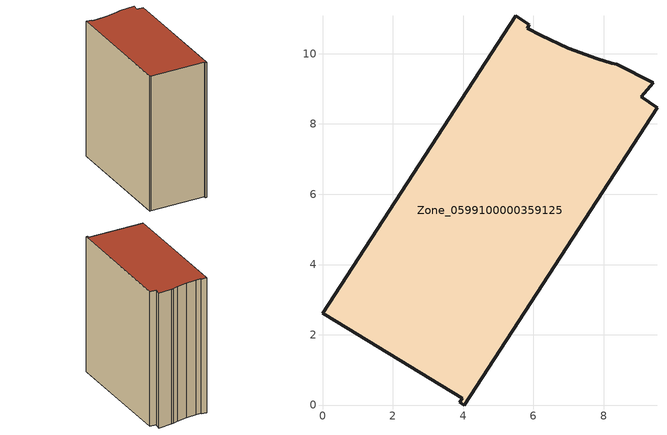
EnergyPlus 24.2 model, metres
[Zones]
Zone_0599100000359125
 floor ground (C_G): 5.88,10.82 5.82,10.73 6.2,10.52 6.99,10.16 7.81,9.86 8.23,9.73 8.38,9.69 9.41,9.17 9.07,8.77 9.52,8.46 4.03,0 3.9,0.08 3.98,0.19 0.08,2.57 0,2.61 5.49,11.07 z3.52
 wall outside (C_F): 9.41,9.17 8.38,9.69 8.23,9.73 7.81,9.86 6.99,10.16 6.2,10.52 5.82,10.73 5.88,10.82 5.49,11.07 0,2.61 0.08,2.57 3.98,0.19 3.9,0.08 4.03,0 9.52,8.46 9.07,8.77 9.41,9.17 z3.52:14.75
 roof outside (C_R): 3.9,0.08 4.03,0 9.52,8.46 9.07,8.77 9.41,9.17 8.38,9.69 8.23,9.73 7.81,9.86 6.99,10.16 6.2,10.52 5.82,10.73 5.88,10.82 5.49,11.07 0,2.61 0.08,2.57 3.98,0.19 z14.75
[BUILDING]
Pand.0599100000359125: North Axis=0; Terrain=City; Loads Convergence Tolerance Value=0.04; Temperature Convergence Tolerance Value=0.4; Solar Distribution=FullExterior; Maximum Number of Warmup Days=25; Minimum Number of Warmup Days=1
[Site:Location]
Rotterdam.The.Hague.AP_ZH_NLD Design_Conditions: Latitude=51.96; Longitude=4.45; Time Zone=1; Elevation=-4.5
[SITE:GROUNDTEMPERATURE:BUILDINGSURFACE]
18, 18, 18, 18, 18, 18, 18, 18, 18, 18, 18, 18
[MATERIAL] Thermal Absorptance=0.9; Solar Absorptance=0.7; Visible Absorptance=0.7
Name | Roughness | Thickness | Conductivity | Density | Specific Heat
G.TI.1992-2005 | MediumSmooth | 0.15 | 0.06 | 540 | 1210
F.TI.1992-2005 | Rough | 0.3 | 0.12 | 1920 | 840
R.TI.1992-2005 | MediumRough | 0.2 | 0.08 | 1500 | 1000
[CONSTRUCTION]
C_G: G.TI.1992-2005
C_F: F.TI.1992-2005
C_R: R.TI.1992-2005
[ZONE]
Zone_0599100000359125: Type=1; Multiplier=1; Ceiling Height=Autocalculate; Volume=Autocalculate; Floor Area=autocalculate; Part of Total Floor Area=Yes
[ZONEINFILTRATION:DESIGNFLOWRATE]
Infil_Zone_0599100000359125: Zone or ZoneList or Space or SpaceList=Zone_0599100000359125; Schedule=AlwaysOn; Design Flow Rate Calculation Method=Flow/Area; Flow Rate per Floor Area=0.0015; Constant Term Coefficient=1; Temperature Term Coefficient=0; Velocity Term Coefficient=0; Velocity Squared Term Coefficient=0
[HVACTEMPLATE:ZONE:IDEALLOADSAIRSYSTEM]
Zone_0599100000359125: Maximum Heating Supply Air Temperature=50; Minimum Cooling Supply Air Temperature=13; Maximum Heating Supply Air Humidity Ratio=0.0156; Minimum Cooling Supply Air Humidity Ratio=0.0077; Heating Limit=NoLimit; Cooling Limit=NoLimit; Dehumidification Control Type=ConstantSensibleHeatRatio; Cooling Sensible Heat Ratio=0.7; Dehumidification Setpoint=60; Humidification Control Type=None; Humidification Setpoint=30; Outdoor Air Method=None; Outdoor Air Flow Rate per Person=0.00944; Outdoor Air Flow Rate per Zone Floor Area=0; Outdoor Air Flow Rate per Zone=0; Demand Controlled Ventilation Type=None; Outdoor Air Economizer Type=NoEconomizer; Heat Recovery Type=None; Sensible Heat Recovery Effectiveness=0.7; Latent Heat Recovery Effectiveness=0.65
[ZONECONTROL:THERMOSTAT]
ThermostatControl_Zone_0599100000359125: Zone or ZoneList=Zone_0599100000359125; Control Type Schedule=DualSetpointControlType; Control 1=Thermostat_Zone_0599100000359125; Temperature Difference Between Cutout And Setpoint=0
[THERMOSTATSETPOINT:DUALSETPOINT]
Thermostat_Zone_0599100000359125: Heating Setpoint Temperature Schedule=HeatingSetpoint_Zone_0599100000359125; Cooling Setpoint Temperature Schedule=CoolingSetpoint_Zone_0599100000359125
[SCHEDULE:COMPACT]
HeatingSetpoint_Zone_0599100000359125: Through: 12/31, For: AllDays, Until: 24:00, 21
CoolingSetpoint_Zone_0599100000359125: Through: 12/31, For: AllDays, Until: 24:00, 24
DualSetpointControlType: Through: 12/31, For: AllDays, Until: 24:00, 4
AlwaysOn: Through: 12/31, For: AllDays, Until: 24:00, 1
